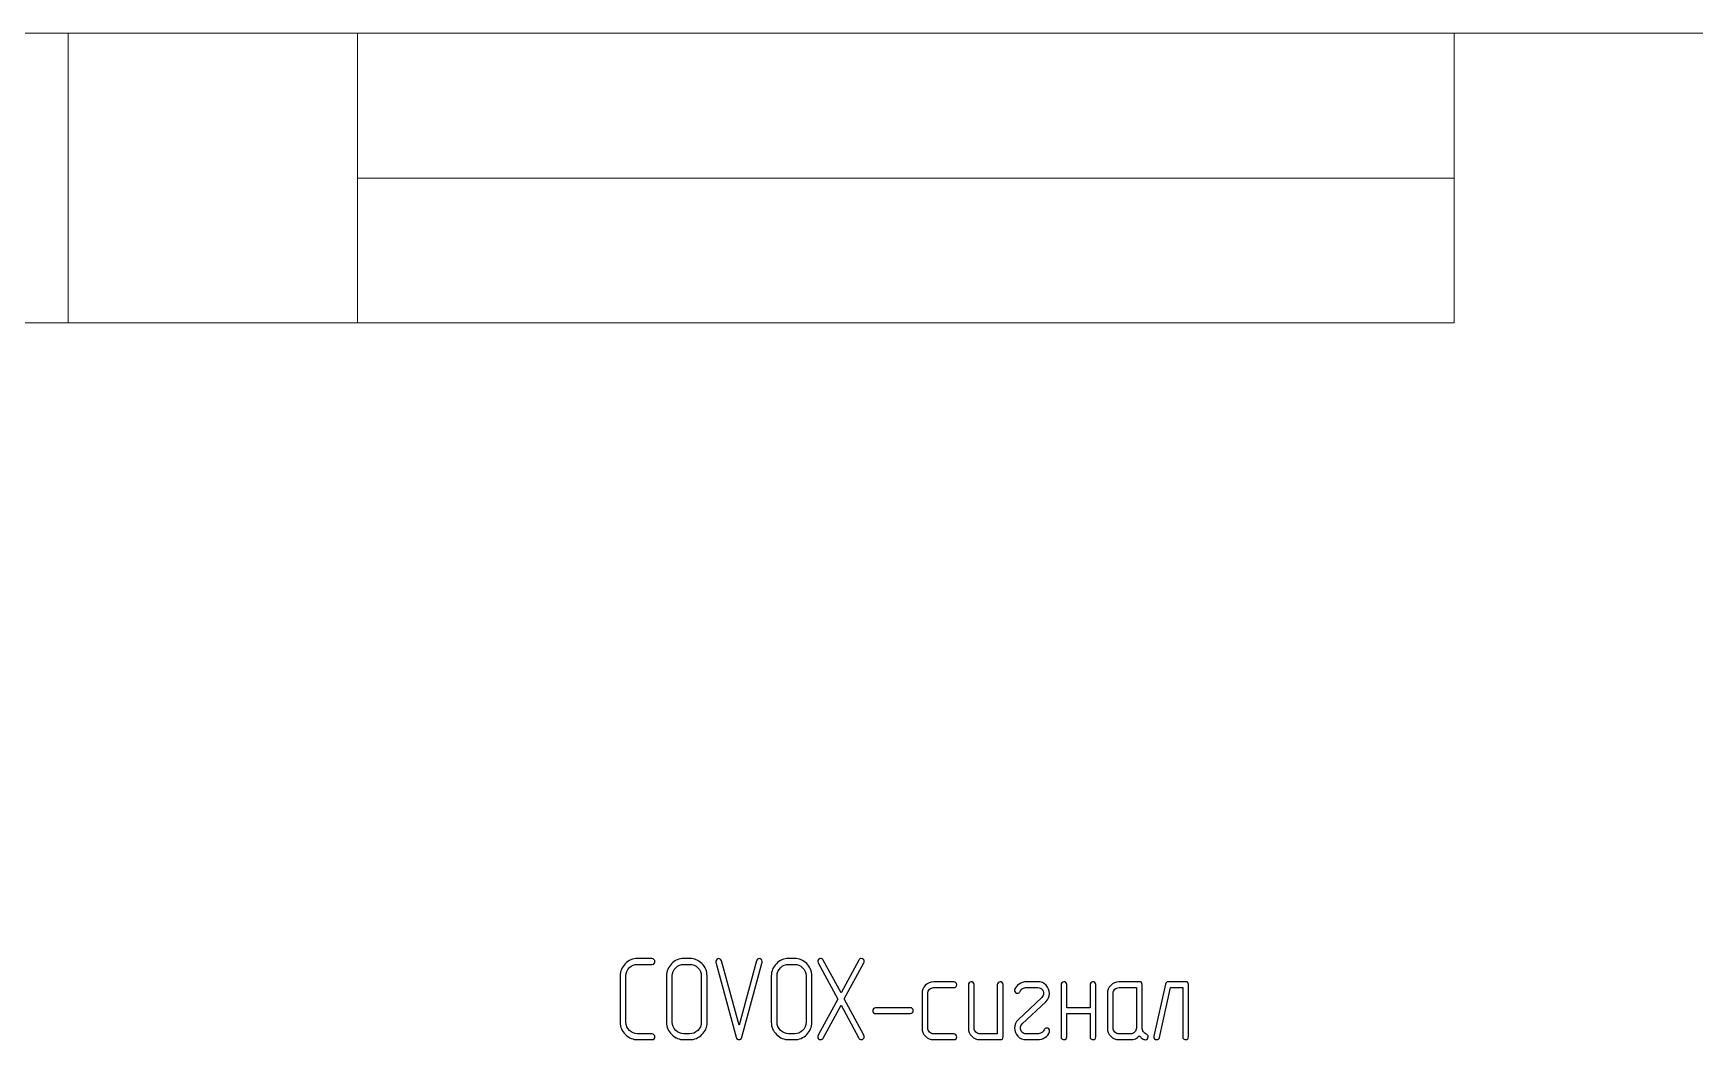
# Model space of a CAD drawing. Header units: millimetres. Extents: x -200 to 200, y -144 to 143.
# Drawn here: x -121.3 to -42.2, y 94.8 to 142.7 of the extents above; entities that cross this region are included whole.
import ezdxf

# ---------------------------------------------------------------- set-up
doc = ezdxf.new("R2010")
doc.units = ezdxf.units.MM
doc.header["$MEASUREMENT"] = 0
doc.layers.add('BLACK', color=7, linetype='Continuous')

msp = doc.modelspace()

# ---------------------------------------------------------------- linework, layer by layer
at = {"layer": 'BLACK', "lineweight": 9}
for points in [[(-188.5231, 142.6715), (-188.5231, 142.6715), (200.2692, 142.6715), (200.2692, 142.6715)], [(-119.6209, 142.6715), (-119.6209, 142.6715), (-119.6209, 128.8911), (-119.6209, 128.8911)], [(-105.8405, 142.6715), (-105.8405, 142.6715), (-105.8405, 128.8911), (-105.8405, 128.8911)], [(-53.672, 142.6715), (-53.672, 142.6715), (-53.672, 128.8911), (-53.672, 128.8911)], [(-105.8405, 135.7813), (-105.8405, 135.7813), (-53.672, 135.7813), (-53.672, 135.7813)], [(-188.5231, 128.8911), (-188.5231, 128.8911), (-119.6209, 128.8911), (-119.6209, 128.8911)], [(-119.6209, 128.8911), (-119.6209, 128.8911), (-105.8405, 128.8911), (-105.8405, 128.8911)], [(-105.8405, 128.8911), (-105.8405, 128.8911), (-53.672, 128.8911), (-53.672, 128.8911)]]:
    msp.add_open_spline(points, degree=3, dxfattribs=at)
at = {"layer": 'BLACK', "color": 250}
for points, knots in [([(-91.8341, 94.7754), (-91.8341, 94.7754), (-92.5199, 94.7754), (-92.5199, 94.7754), (-92.7344, 94.7754), (-92.9263, 94.8563), (-93.0957, 95.0172), (-93.2641, 95.178), (-93.3487, 95.3728), (-93.3487, 95.6023), (-93.3487, 95.6023), (-93.3487, 97.8093), (-93.3487, 97.8093), (-93.3487, 98.0294), (-93.2688, 98.2222), (-93.1088, 98.3878), (-92.9489, 98.5534), (-92.7532, 98.6362), (-92.5199, 98.6362), (-92.5199, 98.6362), (-91.8341, 98.6362), (-91.8341, 98.6362), (-91.8003, 98.6362), (-91.7692, 98.6211), (-91.7401, 98.592), (-91.7109, 98.5628), (-91.6959, 98.5308), (-91.6959, 98.4979), (-91.6959, 98.465), (-91.7081, 98.433), (-91.7316, 98.4038), (-91.7561, 98.3746), (-91.7899, 98.3596), (-91.8332, 98.3596), (-91.8332, 98.3596), (-92.519, 98.3596), (-92.519, 98.3596), (-92.6714, 98.3596), (-92.8012, 98.3069), (-92.9094, 98.2016), (-93.0176, 98.0952), (-93.0721, 97.9645), (-93.0721, 97.8083), (-93.0721, 97.8083), (-93.0721, 95.6032), (-93.0721, 95.6032), (-93.0721, 95.4527), (-93.0176, 95.3229), (-92.9094, 95.2147), (-92.8012, 95.1065), (-92.6714, 95.052), (-92.519, 95.052), (-92.519, 95.052), (-91.8332, 95.052), (-91.8332, 95.052), (-91.8003, 95.052), (-91.7692, 95.0369), (-91.7401, 95.0078), (-91.7109, 94.9786), (-91.6959, 94.9466), (-91.6959, 94.9137), (-91.6959, 94.8808), (-91.7081, 94.8488), (-91.7316, 94.8196), (-91.7561, 94.7905), (-91.7899, 94.7754), (-91.8341, 94.7754)], [0, 0, 0, 0, 0.0454545, 0.0454545, 0.0454545, 0.0909091, 0.0909091, 0.0909091, 0.1363636, 0.1363636, 0.1363636, 0.1818182, 0.1818182, 0.1818182, 0.2272727, 0.2272727, 0.2272727, 0.2727273, 0.2727273, 0.2727273, 0.3181818, 0.3181818, 0.3181818, 0.3636364, 0.3636364, 0.3636364, 0.4090909, 0.4090909, 0.4090909, 0.4545455, 0.4545455, 0.4545455, 0.5, 0.5, 0.5, 0.5454545, 0.5454545, 0.5454545, 0.5909091, 0.5909091, 0.5909091, 0.6363636, 0.6363636, 0.6363636, 0.6818182, 0.6818182, 0.6818182, 0.7272727, 0.7272727, 0.7272727, 0.7727273, 0.7727273, 0.7727273, 0.8181818, 0.8181818, 0.8181818, 0.8636364, 0.8636364, 0.8636364, 0.9090909, 0.9090909, 0.9090909, 0.9545455, 0.9545455, 0.9545455, 1, 1, 1, 1]), ([(-89.2132, 95.6023), (-89.2132, 95.3765), (-89.2941, 95.1818), (-89.4559, 95.019), (-89.6168, 94.8563), (-89.8125, 94.7754), (-90.042, 94.7754), (-90.042, 94.7754), (-90.3177, 94.7754), (-90.3177, 94.7754), (-90.5284, 94.7754), (-90.7194, 94.8554), (-90.8887, 95.0153), (-91.059, 95.1752), (-91.1436, 95.3709), (-91.1436, 95.6023), (-91.1436, 95.6023), (-91.1436, 97.8093), (-91.1436, 97.8093), (-91.1436, 98.0294), (-91.0637, 98.2222), (-90.9037, 98.3878), (-90.7448, 98.5534), (-90.5491, 98.6362), (-90.3177, 98.6362), (-90.3177, 98.6362), (-90.042, 98.6362), (-90.042, 98.6362), (-89.8162, 98.6362), (-89.6215, 98.5562), (-89.4588, 98.3953), (-89.2951, 98.2345), (-89.2132, 98.0388), (-89.2132, 97.8093), (-89.2132, 97.8093), (-89.2132, 95.6023), (-89.2132, 95.6023)], [0, 0, 0, 0, 0.0833333, 0.0833333, 0.0833333, 0.1666667, 0.1666667, 0.1666667, 0.25, 0.25, 0.25, 0.3333333, 0.3333333, 0.3333333, 0.4166667, 0.4166667, 0.4166667, 0.5, 0.5, 0.5, 0.5833333, 0.5833333, 0.5833333, 0.6666667, 0.6666667, 0.6666667, 0.75, 0.75, 0.75, 0.8333333, 0.8333333, 0.8333333, 0.9166667, 0.9166667, 0.9166667, 1, 1, 1, 1]), ([(-89.4898, 95.6032), (-89.4898, 95.6032), (-89.4898, 97.8083), (-89.4898, 97.8083), (-89.4898, 97.9588), (-89.5434, 98.0887), (-89.6516, 98.1968), (-89.7598, 98.305), (-89.8906, 98.3596), (-90.042, 98.3596), (-90.042, 98.3596), (-90.3177, 98.3596), (-90.3177, 98.3596), (-90.4691, 98.3596), (-90.5989, 98.306), (-90.7062, 98.1987), (-90.8134, 98.0905), (-90.867, 97.9607), (-90.867, 97.8083), (-90.867, 97.8083), (-90.867, 95.6032), (-90.867, 95.6032), (-90.867, 95.4546), (-90.8115, 95.3257), (-90.7005, 95.2157), (-90.5895, 95.1065), (-90.4616, 95.052), (-90.3177, 95.052), (-90.3177, 95.052), (-90.042, 95.052), (-90.042, 95.052), (-89.8943, 95.052), (-89.7645, 95.1047), (-89.6544, 95.2091), (-89.5444, 95.3135), (-89.4898, 95.4452), (-89.4898, 95.6032)], [0, 0, 0, 0, 0.0833333, 0.0833333, 0.0833333, 0.1666667, 0.1666667, 0.1666667, 0.25, 0.25, 0.25, 0.3333333, 0.3333333, 0.3333333, 0.4166667, 0.4166667, 0.4166667, 0.5, 0.5, 0.5, 0.5833333, 0.5833333, 0.5833333, 0.6666667, 0.6666667, 0.6666667, 0.75, 0.75, 0.75, 0.8333333, 0.8333333, 0.8333333, 0.9166667, 0.9166667, 0.9166667, 1, 1, 1, 1]), ([(-86.5971, 98.4584), (-86.5971, 98.4584), (-87.5613, 94.8996), (-87.5613, 94.8996), (-87.5839, 94.8168), (-87.6281, 94.7754), (-87.694, 94.7754), (-87.7598, 94.7754), (-87.804, 94.8168), (-87.8266, 94.8996), (-87.8266, 94.8996), (-88.7909, 98.4584), (-88.7909, 98.4584), (-88.7909, 98.4584), (-88.7965, 98.4998), (-88.7965, 98.4998), (-88.7965, 98.5327), (-88.7824, 98.5628), (-88.7551, 98.591), (-88.7278, 98.6183), (-88.694, 98.6324), (-88.6554, 98.6324), (-88.6338, 98.6324), (-88.6121, 98.6249), (-88.5924, 98.6098), (-88.5689, 98.5985), (-88.5463, 98.5722), (-88.5265, 98.5299), (-88.5265, 98.5299), (-87.694, 95.464), (-87.694, 95.464), (-87.694, 95.464), (-86.8614, 98.5299), (-86.8614, 98.5299), (-86.8558, 98.5534), (-86.8426, 98.5769), (-86.82, 98.5985), (-86.7984, 98.6155), (-86.7692, 98.6268), (-86.7325, 98.6324), (-86.6949, 98.6324), (-86.6629, 98.6192), (-86.6347, 98.5948), (-86.6055, 98.5694), (-86.5914, 98.5374), (-86.5914, 98.4969), (-86.5914, 98.4969), (-86.5971, 98.4584), (-86.5971, 98.4584)], [0, 0, 0, 0, 0.0625, 0.0625, 0.0625, 0.125, 0.125, 0.125, 0.1875, 0.1875, 0.1875, 0.25, 0.25, 0.25, 0.3125, 0.3125, 0.3125, 0.375, 0.375, 0.375, 0.4375, 0.4375, 0.4375, 0.5, 0.5, 0.5, 0.5625, 0.5625, 0.5625, 0.625, 0.625, 0.625, 0.6875, 0.6875, 0.6875, 0.75, 0.75, 0.75, 0.8125, 0.8125, 0.8125, 0.875, 0.875, 0.875, 0.9375, 0.9375, 0.9375, 1, 1, 1, 1]), ([(-84.2274, 95.6023), (-84.2274, 95.3765), (-84.3083, 95.1818), (-84.4701, 95.019), (-84.631, 94.8563), (-84.8267, 94.7754), (-85.0562, 94.7754), (-85.0562, 94.7754), (-85.3319, 94.7754), (-85.3319, 94.7754), (-85.5426, 94.7754), (-85.7336, 94.8554), (-85.9029, 95.0153), (-86.0732, 95.1752), (-86.1578, 95.3709), (-86.1578, 95.6023), (-86.1578, 95.6023), (-86.1578, 97.8093), (-86.1578, 97.8093), (-86.1578, 98.0294), (-86.0779, 98.2222), (-85.9179, 98.3878), (-85.759, 98.5534), (-85.5633, 98.6362), (-85.3319, 98.6362), (-85.3319, 98.6362), (-85.0562, 98.6362), (-85.0562, 98.6362), (-84.8304, 98.6362), (-84.6357, 98.5562), (-84.473, 98.3953), (-84.3093, 98.2345), (-84.2274, 98.0388), (-84.2274, 97.8093), (-84.2274, 97.8093), (-84.2274, 95.6023), (-84.2274, 95.6023)], [0, 0, 0, 0, 0.0833333, 0.0833333, 0.0833333, 0.1666667, 0.1666667, 0.1666667, 0.25, 0.25, 0.25, 0.3333333, 0.3333333, 0.3333333, 0.4166667, 0.4166667, 0.4166667, 0.5, 0.5, 0.5, 0.5833333, 0.5833333, 0.5833333, 0.6666667, 0.6666667, 0.6666667, 0.75, 0.75, 0.75, 0.8333333, 0.8333333, 0.8333333, 0.9166667, 0.9166667, 0.9166667, 1, 1, 1, 1]), ([(-84.504, 95.6032), (-84.504, 95.6032), (-84.504, 97.8083), (-84.504, 97.8083), (-84.504, 97.9588), (-84.5576, 98.0887), (-84.6658, 98.1968), (-84.774, 98.305), (-84.9048, 98.3596), (-85.0562, 98.3596), (-85.0562, 98.3596), (-85.3319, 98.3596), (-85.3319, 98.3596), (-85.4833, 98.3596), (-85.6131, 98.306), (-85.7204, 98.1987), (-85.8276, 98.0905), (-85.8812, 97.9607), (-85.8812, 97.8083), (-85.8812, 97.8083), (-85.8812, 95.6032), (-85.8812, 95.6032), (-85.8812, 95.4546), (-85.8257, 95.3257), (-85.7147, 95.2157), (-85.6037, 95.1065), (-85.4758, 95.052), (-85.3319, 95.052), (-85.3319, 95.052), (-85.0562, 95.052), (-85.0562, 95.052), (-84.9085, 95.052), (-84.7787, 95.1047), (-84.6686, 95.2091), (-84.5586, 95.3135), (-84.504, 95.4452), (-84.504, 95.6032)], [0, 0, 0, 0, 0.0833333, 0.0833333, 0.0833333, 0.1666667, 0.1666667, 0.1666667, 0.25, 0.25, 0.25, 0.3333333, 0.3333333, 0.3333333, 0.4166667, 0.4166667, 0.4166667, 0.5, 0.5, 0.5, 0.5833333, 0.5833333, 0.5833333, 0.6666667, 0.6666667, 0.6666667, 0.75, 0.75, 0.75, 0.8333333, 0.8333333, 0.8333333, 0.9166667, 0.9166667, 0.9166667, 1, 1, 1, 1]), ([(-82.8408, 97.0049), (-82.8408, 97.0049), (-81.997, 98.5619), (-81.997, 98.5619), (-81.9706, 98.6117), (-81.9311, 98.6362), (-81.8785, 98.6362), (-81.8371, 98.6362), (-81.8032, 98.623), (-81.7759, 98.5976), (-81.7486, 98.5722), (-81.7345, 98.5402), (-81.7345, 98.5016), (-81.7345, 98.48), (-81.7411, 98.4555), (-81.7543, 98.4301), (-81.7543, 98.4301), (-82.6828, 96.7114), (-82.6828, 96.7114), (-82.6828, 96.7114), (-81.7543, 94.9824), (-81.7543, 94.9824), (-81.7411, 94.9626), (-81.7345, 94.9381), (-81.7345, 94.9109), (-81.7345, 94.8779), (-81.7496, 94.845), (-81.7787, 94.814), (-81.8079, 94.7886), (-81.8418, 94.7754), (-81.8803, 94.7754), (-81.9302, 94.7754), (-81.9688, 94.7999), (-81.997, 94.8497), (-81.997, 94.8497), (-82.8408, 96.4179), (-82.8408, 96.4179), (-82.8408, 96.4179), (-83.6847, 94.8497), (-83.6847, 94.8497), (-83.711, 94.7999), (-83.7505, 94.7754), (-83.8032, 94.7754), (-83.8446, 94.7754), (-83.8785, 94.7886), (-83.9057, 94.814), (-83.933, 94.8394), (-83.9471, 94.8714), (-83.9471, 94.9099), (-83.9471, 94.9325), (-83.9405, 94.956), (-83.9274, 94.9824), (-83.9274, 94.9824), (-82.9989, 96.7058), (-82.9989, 96.7058), (-82.9989, 96.7058), (-83.9274, 98.4292), (-83.9274, 98.4292), (-83.9274, 98.4292), (-83.9471, 98.5016), (-83.9471, 98.5016), (-83.9471, 98.5214), (-83.933, 98.5487), (-83.9057, 98.5835), (-83.8785, 98.6183), (-83.8436, 98.6362), (-83.8013, 98.6362), (-83.7515, 98.6362), (-83.7129, 98.6117), (-83.6847, 98.5619), (-83.6847, 98.5619), (-82.8408, 97.0049), (-82.8408, 97.0049)], [0, 0, 0, 0, 0.0416667, 0.0416667, 0.0416667, 0.0833333, 0.0833333, 0.0833333, 0.125, 0.125, 0.125, 0.1666667, 0.1666667, 0.1666667, 0.2083333, 0.2083333, 0.2083333, 0.25, 0.25, 0.25, 0.2916667, 0.2916667, 0.2916667, 0.3333333, 0.3333333, 0.3333333, 0.375, 0.375, 0.375, 0.4166667, 0.4166667, 0.4166667, 0.4583333, 0.4583333, 0.4583333, 0.5, 0.5, 0.5, 0.5416667, 0.5416667, 0.5416667, 0.5833333, 0.5833333, 0.5833333, 0.625, 0.625, 0.625, 0.6666667, 0.6666667, 0.6666667, 0.7083333, 0.7083333, 0.7083333, 0.75, 0.75, 0.75, 0.7916667, 0.7916667, 0.7916667, 0.8333333, 0.8333333, 0.8333333, 0.875, 0.875, 0.875, 0.9166667, 0.9166667, 0.9166667, 0.9583333, 0.9583333, 0.9583333, 1, 1, 1, 1]), ([(-77.4711, 94.7754), (-77.4711, 94.7754), (-78.4345, 94.7754), (-78.4345, 94.7754), (-78.5887, 94.7754), (-78.7195, 94.829), (-78.8258, 94.9353), (-78.9321, 95.0416), (-78.9857, 95.1724), (-78.9857, 95.3267), (-78.9857, 95.3267), (-78.9857, 96.9786), (-78.9857, 96.9786), (-78.9857, 97.1169), (-78.933, 97.2429), (-78.8286, 97.3577), (-78.7242, 97.4725), (-78.5925, 97.5299), (-78.4345, 97.5299), (-78.4345, 97.5299), (-77.4711, 97.5299), (-77.4711, 97.5299), (-77.4373, 97.5299), (-77.4062, 97.5148), (-77.3771, 97.4857), (-77.3479, 97.4565), (-77.3329, 97.4245), (-77.3329, 97.3916), (-77.3329, 97.3587), (-77.3451, 97.3267), (-77.3686, 97.2975), (-77.3931, 97.2683), (-77.4269, 97.2533), (-77.4702, 97.2533), (-77.4702, 97.2533), (-78.4335, 97.2533), (-78.4335, 97.2533), (-78.5107, 97.2533), (-78.5765, 97.227), (-78.6292, 97.1733), (-78.6828, 97.1206), (-78.7091, 97.0548), (-78.7091, 96.9786), (-78.7091, 96.9786), (-78.7091, 95.3276), (-78.7091, 95.3276), (-78.7091, 95.2505), (-78.6828, 95.1846), (-78.6292, 95.1319), (-78.5765, 95.0783), (-78.5107, 95.052), (-78.4335, 95.052), (-78.4335, 95.052), (-77.4702, 95.052), (-77.4702, 95.052), (-77.4373, 95.052), (-77.4062, 95.0369), (-77.3771, 95.0078), (-77.3479, 94.9786), (-77.3329, 94.9466), (-77.3329, 94.9137), (-77.3329, 94.8808), (-77.3451, 94.8488), (-77.3686, 94.8196), (-77.3931, 94.7905), (-77.4269, 94.7754), (-77.4711, 94.7754)], [0, 0, 0, 0, 0.0454545, 0.0454545, 0.0454545, 0.0909091, 0.0909091, 0.0909091, 0.1363636, 0.1363636, 0.1363636, 0.1818182, 0.1818182, 0.1818182, 0.2272727, 0.2272727, 0.2272727, 0.2727273, 0.2727273, 0.2727273, 0.3181818, 0.3181818, 0.3181818, 0.3636364, 0.3636364, 0.3636364, 0.4090909, 0.4090909, 0.4090909, 0.4545455, 0.4545455, 0.4545455, 0.5, 0.5, 0.5, 0.5454545, 0.5454545, 0.5454545, 0.5909091, 0.5909091, 0.5909091, 0.6363636, 0.6363636, 0.6363636, 0.6818182, 0.6818182, 0.6818182, 0.7272727, 0.7272727, 0.7272727, 0.7727273, 0.7727273, 0.7727273, 0.8181818, 0.8181818, 0.8181818, 0.8636364, 0.8636364, 0.8636364, 0.9090909, 0.9090909, 0.9090909, 0.9545455, 0.9545455, 0.9545455, 1, 1, 1, 1]), ([(-75.1268, 94.9127), (-75.1268, 94.8215), (-75.1729, 94.7754), (-75.2651, 94.7754), (-75.2651, 94.7754), (-76.2294, 94.7754), (-76.2294, 94.7754), (-76.3836, 94.7754), (-76.5144, 94.829), (-76.6207, 94.9353), (-76.727, 95.0416), (-76.7806, 95.1724), (-76.7806, 95.3267), (-76.7806, 95.3267), (-76.7806, 97.3925), (-76.7806, 97.3925), (-76.7806, 97.4217), (-76.7665, 97.4518), (-76.7392, 97.4828), (-76.711, 97.5139), (-76.679, 97.5299), (-76.6423, 97.5299), (-76.6094, 97.5299), (-76.5774, 97.5176), (-76.5483, 97.4941), (-76.5191, 97.4706), (-76.504, 97.4358), (-76.504, 97.3925), (-76.504, 97.3925), (-76.504, 95.3276), (-76.504, 95.3276), (-76.504, 95.2505), (-76.4777, 95.1846), (-76.4241, 95.1319), (-76.3714, 95.0783), (-76.3056, 95.052), (-76.2284, 95.052), (-76.2284, 95.052), (-75.4034, 95.052), (-75.4034, 95.052), (-75.4034, 95.052), (-75.4034, 97.3925), (-75.4034, 97.3925), (-75.4034, 97.4217), (-75.3893, 97.4518), (-75.362, 97.4828), (-75.3338, 97.5139), (-75.3018, 97.5299), (-75.2651, 97.5299), (-75.2322, 97.5299), (-75.2002, 97.5176), (-75.171, 97.4941), (-75.1419, 97.4706), (-75.1268, 97.4358), (-75.1268, 97.3925), (-75.1268, 97.3925), (-75.1268, 94.9127), (-75.1268, 94.9127)], [0, 0, 0, 0, 0.0526316, 0.0526316, 0.0526316, 0.1052632, 0.1052632, 0.1052632, 0.1578947, 0.1578947, 0.1578947, 0.2105263, 0.2105263, 0.2105263, 0.2631579, 0.2631579, 0.2631579, 0.3157895, 0.3157895, 0.3157895, 0.3684211, 0.3684211, 0.3684211, 0.4210526, 0.4210526, 0.4210526, 0.4736842, 0.4736842, 0.4736842, 0.5263158, 0.5263158, 0.5263158, 0.5789474, 0.5789474, 0.5789474, 0.6315789, 0.6315789, 0.6315789, 0.6842105, 0.6842105, 0.6842105, 0.7368421, 0.7368421, 0.7368421, 0.7894737, 0.7894737, 0.7894737, 0.8421053, 0.8421053, 0.8421053, 0.8947368, 0.8947368, 0.8947368, 0.9473684, 0.9473684, 0.9473684, 1, 1, 1, 1]), ([(-72.9217, 95.1432), (-72.9603, 95.0341), (-73.0327, 94.9457), (-73.14, 94.8779), (-73.1898, 94.8497), (-73.2444, 94.8253), (-73.3055, 94.8027), (-73.3055, 94.8027), (-73.3968, 94.7839), (-73.3968, 94.7839), (-73.3968, 94.7839), (-73.4767, 94.7754), (-73.4767, 94.7754), (-73.4767, 94.7754), (-74.029, 94.7754), (-74.029, 94.7754), (-74.1889, 94.7754), (-74.3215, 94.8309), (-74.425, 94.9419), (-74.5294, 95.0529), (-74.5812, 95.1818), (-74.5812, 95.3286), (-74.5812, 95.4828), (-74.5228, 95.6155), (-74.4071, 95.7255), (-74.4071, 95.7255), (-73.2839, 96.7773), (-73.2839, 96.7773), (-73.2265, 96.8337), (-73.1983, 96.8996), (-73.1983, 96.9748), (-73.1983, 97.0463), (-73.2237, 97.1112), (-73.2754, 97.1677), (-73.3272, 97.2251), (-73.394, 97.2533), (-73.4767, 97.2533), (-73.4767, 97.2533), (-74.028, 97.2533), (-74.028, 97.2533), (-74.0826, 97.2533), (-74.139, 97.2364), (-74.1973, 97.2025), (-74.2547, 97.1686), (-74.2971, 97.1235), (-74.3225, 97.0651), (-74.3441, 97.0087), (-74.3855, 96.9805), (-74.4466, 96.9805), (-74.4833, 96.9805), (-74.5153, 96.9927), (-74.5445, 97.0172), (-74.5727, 97.0416), (-74.5868, 97.0736), (-74.5868, 97.1122), (-74.5868, 97.1122), (-74.5812, 97.1649), (-74.5812, 97.1649), (-74.5426, 97.2618), (-74.4702, 97.3464), (-74.3648, 97.4198), (-74.2585, 97.4932), (-74.1465, 97.5299), (-74.029, 97.5299), (-74.029, 97.5299), (-73.4767, 97.5299), (-73.4767, 97.5299), (-73.3168, 97.5299), (-73.1842, 97.4744), (-73.0788, 97.3634), (-72.9744, 97.2524), (-72.9217, 97.1235), (-72.9217, 96.9767), (-72.9217, 96.8224), (-72.98, 96.6898), (-73.0958, 96.5797), (-73.0958, 96.5797), (-74.219, 95.528), (-74.219, 95.528), (-74.2764, 95.4715), (-74.3046, 95.4057), (-74.3046, 95.3304), (-74.3046, 95.2749), (-74.2801, 95.21), (-74.2303, 95.1348), (-74.1804, 95.0793), (-74.1136, 95.052), (-74.029, 95.052), (-74.029, 95.052), (-73.4767, 95.052), (-73.4767, 95.052), (-73.4344, 95.052), (-73.3742, 95.0689), (-73.2971, 95.1018), (-73.2425, 95.1348), (-73.2039, 95.1809), (-73.1814, 95.2401), (-73.1597, 95.2994), (-73.1174, 95.3286), (-73.0544, 95.3286), (-73.0177, 95.3286), (-72.9847, 95.3163), (-72.9565, 95.2909), (-72.9283, 95.2665), (-72.9142, 95.2345), (-72.9142, 95.1959), (-72.9142, 95.1959), (-72.9217, 95.1432), (-72.9217, 95.1432)], [0, 0, 0, 0, 0.0277778, 0.0277778, 0.0277778, 0.0555556, 0.0555556, 0.0555556, 0.0833333, 0.0833333, 0.0833333, 0.1111111, 0.1111111, 0.1111111, 0.1388889, 0.1388889, 0.1388889, 0.1666667, 0.1666667, 0.1666667, 0.1944444, 0.1944444, 0.1944444, 0.2222222, 0.2222222, 0.2222222, 0.25, 0.25, 0.25, 0.2777778, 0.2777778, 0.2777778, 0.3055556, 0.3055556, 0.3055556, 0.3333333, 0.3333333, 0.3333333, 0.3611111, 0.3611111, 0.3611111, 0.3888889, 0.3888889, 0.3888889, 0.4166667, 0.4166667, 0.4166667, 0.4444444, 0.4444444, 0.4444444, 0.4722222, 0.4722222, 0.4722222, 0.5, 0.5, 0.5, 0.5277778, 0.5277778, 0.5277778, 0.5555556, 0.5555556, 0.5555556, 0.5833333, 0.5833333, 0.5833333, 0.6111111, 0.6111111, 0.6111111, 0.6388889, 0.6388889, 0.6388889, 0.6666667, 0.6666667, 0.6666667, 0.6944444, 0.6944444, 0.6944444, 0.7222222, 0.7222222, 0.7222222, 0.75, 0.75, 0.75, 0.7777778, 0.7777778, 0.7777778, 0.8055556, 0.8055556, 0.8055556, 0.8333333, 0.8333333, 0.8333333, 0.8611111, 0.8611111, 0.8611111, 0.8888889, 0.8888889, 0.8888889, 0.9166667, 0.9166667, 0.9166667, 0.9444444, 0.9444444, 0.9444444, 0.9722222, 0.9722222, 0.9722222, 1, 1, 1, 1]), ([(-70.9932, 96.2937), (-70.9932, 96.2937), (-70.9932, 97.3925), (-70.9932, 97.3925), (-70.9932, 97.4217), (-70.9791, 97.4518), (-70.9518, 97.4828), (-70.9236, 97.5139), (-70.8916, 97.5299), (-70.8549, 97.5299), (-70.822, 97.5299), (-70.79, 97.5176), (-70.7608, 97.4941), (-70.7317, 97.4706), (-70.7166, 97.4358), (-70.7166, 97.3925), (-70.7166, 97.3925), (-70.7166, 94.9127), (-70.7166, 94.9127), (-70.7166, 94.8695), (-70.7298, 94.8337), (-70.7552, 94.8083), (-70.7815, 94.7867), (-70.8145, 94.7754), (-70.8549, 94.7754), (-70.8718, 94.7754), (-70.9038, 94.7867), (-70.9518, 94.8083), (-70.9791, 94.8309), (-70.9932, 94.8657), (-70.9932, 94.9137), (-70.9932, 94.9137), (-70.9932, 96.0172), (-70.9932, 96.0172), (-70.9932, 96.0172), (-72.0938, 96.0172), (-72.0938, 96.0172), (-72.0938, 96.0172), (-72.0938, 94.9137), (-72.0938, 94.9137), (-72.0938, 94.8695), (-72.107, 94.8347), (-72.1324, 94.8083), (-72.1588, 94.7867), (-72.1917, 94.7754), (-72.2321, 94.7754), (-72.2491, 94.7754), (-72.2811, 94.7867), (-72.329, 94.8083), (-72.3563, 94.8309), (-72.3704, 94.8657), (-72.3704, 94.9127), (-72.3704, 94.9127), (-72.3704, 97.3925), (-72.3704, 97.3925), (-72.3704, 97.4217), (-72.3563, 97.4518), (-72.329, 97.4828), (-72.3008, 97.5139), (-72.2688, 97.5299), (-72.2321, 97.5299), (-72.1992, 97.5299), (-72.1672, 97.5176), (-72.1381, 97.4941), (-72.1089, 97.4706), (-72.0938, 97.4367), (-72.0938, 97.3925), (-72.0938, 97.3925), (-72.0938, 96.2937), (-72.0938, 96.2937), (-72.0938, 96.2937), (-70.9932, 96.2937), (-70.9932, 96.2937)], [0, 0, 0, 0, 0.0416667, 0.0416667, 0.0416667, 0.0833333, 0.0833333, 0.0833333, 0.125, 0.125, 0.125, 0.1666667, 0.1666667, 0.1666667, 0.2083333, 0.2083333, 0.2083333, 0.25, 0.25, 0.25, 0.2916667, 0.2916667, 0.2916667, 0.3333333, 0.3333333, 0.3333333, 0.375, 0.375, 0.375, 0.4166667, 0.4166667, 0.4166667, 0.4583333, 0.4583333, 0.4583333, 0.5, 0.5, 0.5, 0.5416667, 0.5416667, 0.5416667, 0.5833333, 0.5833333, 0.5833333, 0.625, 0.625, 0.625, 0.6666667, 0.6666667, 0.6666667, 0.7083333, 0.7083333, 0.7083333, 0.75, 0.75, 0.75, 0.7916667, 0.7916667, 0.7916667, 0.8333333, 0.8333333, 0.8333333, 0.875, 0.875, 0.875, 0.9166667, 0.9166667, 0.9166667, 0.9583333, 0.9583333, 0.9583333, 1, 1, 1, 1]), ([(-68.3243, 95.0426), (-68.2585, 95.02), (-68.2246, 94.9767), (-68.2246, 94.9127), (-68.2246, 94.8723), (-68.2378, 94.8384), (-68.2641, 94.8111), (-68.2857, 94.7839), (-68.3168, 94.7698), (-68.3572, 94.7698), (-68.3572, 94.7698), (-68.4071, 94.7754), (-68.4071, 94.7754), (-68.4475, 94.7867), (-68.4918, 94.8121), (-68.5397, 94.8535), (-68.5557, 94.8629), (-68.5924, 94.8986), (-68.6498, 94.9617), (-68.758, 94.8375), (-68.8963, 94.7754), (-69.0628, 94.7754), (-69.0628, 94.7754), (-69.6141, 94.7754), (-69.6141, 94.7754), (-69.7683, 94.7754), (-69.8991, 94.829), (-70.0054, 94.9353), (-70.1117, 95.0416), (-70.1653, 95.1724), (-70.1653, 95.3267), (-70.1653, 95.3267), (-70.1653, 96.9786), (-70.1653, 96.9786), (-70.1653, 97.1169), (-70.1126, 97.2429), (-70.0082, 97.3577), (-69.9038, 97.4725), (-69.7721, 97.5299), (-69.6141, 97.5299), (-69.6141, 97.5299), (-68.6498, 97.5299), (-68.6498, 97.5299), (-68.5576, 97.5299), (-68.5115, 97.4838), (-68.5115, 97.3925), (-68.5115, 97.3925), (-68.5115, 95.3286), (-68.5115, 95.3286), (-68.5115, 95.273), (-68.4946, 95.2157), (-68.4617, 95.1555), (-68.4344, 95.1131), (-68.3883, 95.0755), (-68.3243, 95.0426)], [0, 0, 0, 0, 0.0555556, 0.0555556, 0.0555556, 0.1111111, 0.1111111, 0.1111111, 0.1666667, 0.1666667, 0.1666667, 0.2222222, 0.2222222, 0.2222222, 0.2777778, 0.2777778, 0.2777778, 0.3333333, 0.3333333, 0.3333333, 0.3888889, 0.3888889, 0.3888889, 0.4444444, 0.4444444, 0.4444444, 0.5, 0.5, 0.5, 0.5555556, 0.5555556, 0.5555556, 0.6111111, 0.6111111, 0.6111111, 0.6666667, 0.6666667, 0.6666667, 0.7222222, 0.7222222, 0.7222222, 0.7777778, 0.7777778, 0.7777778, 0.8333333, 0.8333333, 0.8333333, 0.8888889, 0.8888889, 0.8888889, 0.9444444, 0.9444444, 0.9444444, 1, 1, 1, 1]), ([(-68.7881, 95.3276), (-68.7881, 95.3276), (-68.7881, 97.2533), (-68.7881, 97.2533), (-68.7881, 97.2533), (-69.6131, 97.2533), (-69.6131, 97.2533), (-69.6903, 97.2533), (-69.7561, 97.227), (-69.8088, 97.1733), (-69.8624, 97.1206), (-69.8887, 97.0548), (-69.8887, 96.9786), (-69.8887, 96.9786), (-69.8887, 95.3276), (-69.8887, 95.3276), (-69.8887, 95.2505), (-69.8624, 95.1846), (-69.8088, 95.1319), (-69.7561, 95.0783), (-69.6903, 95.052), (-69.6131, 95.052), (-69.6131, 95.052), (-69.0628, 95.052), (-69.0628, 95.052), (-68.9866, 95.052), (-68.9207, 95.0783), (-68.8681, 95.1319), (-68.8144, 95.1846), (-68.7881, 95.2505), (-68.7881, 95.3276)], [0, 0, 0, 0, 0.1, 0.1, 0.1, 0.2, 0.2, 0.2, 0.3, 0.3, 0.3, 0.4, 0.4, 0.4, 0.5, 0.5, 0.5, 0.6, 0.6, 0.6, 0.7, 0.7, 0.7, 0.8, 0.8, 0.8, 0.9, 0.9, 0.9, 1, 1, 1, 1]), ([(-66.3064, 94.9127), (-66.3064, 94.8695), (-66.3196, 94.8337), (-66.345, 94.8083), (-66.3713, 94.7867), (-66.4043, 94.7754), (-66.4447, 94.7754), (-66.4616, 94.7754), (-66.4936, 94.7867), (-66.5416, 94.8083), (-66.5689, 94.8309), (-66.583, 94.8657), (-66.583, 94.9127), (-66.583, 94.9127), (-66.583, 97.2533), (-66.583, 97.2533), (-66.583, 97.2533), (-67.1615, 97.2533), (-67.1615, 97.2533), (-67.1615, 97.2533), (-67.6884, 94.8826), (-67.6884, 94.8826), (-67.7053, 94.8111), (-67.7476, 94.7754), (-67.8182, 94.7754), (-67.8567, 94.7754), (-67.8897, 94.7876), (-67.9188, 94.813), (-67.9471, 94.8375), (-67.9612, 94.8704), (-67.9612, 94.9099), (-67.9612, 94.9099), (-67.9583, 94.9438), (-67.9583, 94.9438), (-67.9583, 94.9438), (-67.4071, 97.4226), (-67.4071, 97.4226), (-67.3901, 97.4941), (-67.345, 97.5299), (-67.2716, 97.5299), (-67.2716, 97.5299), (-66.4447, 97.5299), (-66.4447, 97.5299), (-66.3525, 97.5299), (-66.3064, 97.4838), (-66.3064, 97.3925), (-66.3064, 97.3925), (-66.3064, 94.9127), (-66.3064, 94.9127)], [0, 0, 0, 0, 0.0625, 0.0625, 0.0625, 0.125, 0.125, 0.125, 0.1875, 0.1875, 0.1875, 0.25, 0.25, 0.25, 0.3125, 0.3125, 0.3125, 0.375, 0.375, 0.375, 0.4375, 0.4375, 0.4375, 0.5, 0.5, 0.5, 0.5625, 0.5625, 0.5625, 0.625, 0.625, 0.625, 0.6875, 0.6875, 0.6875, 0.75, 0.75, 0.75, 0.8125, 0.8125, 0.8125, 0.875, 0.875, 0.875, 0.9375, 0.9375, 0.9375, 1, 1, 1, 1]), ([(-79.538, 96.0172), (-79.538, 96.0172), (-81.1918, 96.0172), (-81.1918, 96.0172), (-81.2341, 96.0172), (-81.268, 96.0303), (-81.2934, 96.0557), (-81.3178, 96.0858), (-81.3291, 96.1188), (-81.3291, 96.1555), (-81.3291, 96.1762), (-81.3178, 96.2034), (-81.2952, 96.2401), (-81.2717, 96.2759), (-81.2379, 96.2937), (-81.1918, 96.2937), (-81.1918, 96.2937), (-79.538, 96.2937), (-79.538, 96.2937), (-79.505, 96.2937), (-79.474, 96.2787), (-79.4448, 96.2495), (-79.4147, 96.2204), (-79.4006, 96.1884), (-79.4006, 96.1555), (-79.4006, 96.1225), (-79.4119, 96.0905), (-79.4364, 96.0614), (-79.4599, 96.0322), (-79.4937, 96.0172), (-79.538, 96.0172)], [0, 0, 0, 0, 0.1, 0.1, 0.1, 0.2, 0.2, 0.2, 0.3, 0.3, 0.3, 0.4, 0.4, 0.4, 0.5, 0.5, 0.5, 0.6, 0.6, 0.6, 0.7, 0.7, 0.7, 0.8, 0.8, 0.8, 0.9, 0.9, 0.9, 1, 1, 1, 1])]:
    msp.add_open_spline(points, degree=3, knots=knots, dxfattribs=at)

doc.saveas('drawing.dxf')
